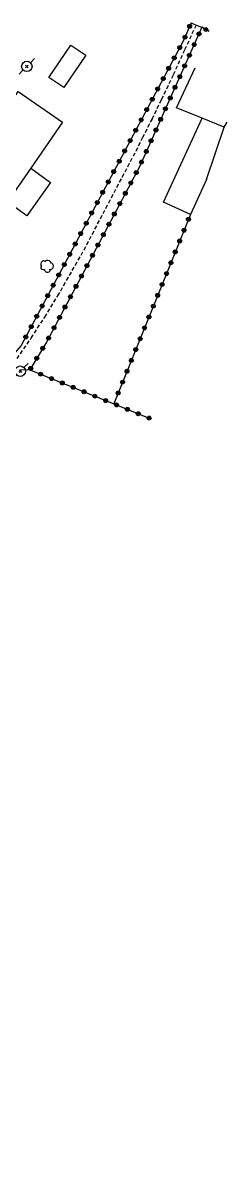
# Model space of a CAD drawing. Header units: millimetres. Extents: x 138000 to 139000, y 124000 to 125000.
# Drawn here: x 138762.7 to 138788.9, y 124196.9 to 124343.5 of the extents above; entities that cross this region are included whole.
import ezdxf

# ---------------------------------------------------------------- set-up
doc = ezdxf.new("R2010")
doc.units = ezdxf.units.MM
doc.linetypes.add('DASHED', pattern=[0.75, 0.5, -0.25])
doc.layers.get('0').update_dxf_attribs({"linetype": 'CONTINUOUS'})
for name, color, linetype in [('W0014', 7, 'CONTINUOUS'), ('W0070', 7, 'DASHED'), ('W0101', 7, 'CONTINUOUS'), ('W0104', 1, 'CONTINUOUS'), ('W0300', 7, 'CONTINUOUS'), ('W0323', 7, 'CONTINUOUS'), ('W0473', 7, 'CONTINUOUS'), ('W1102', 7, 'CONTINUOUS')]:
    doc.layers.add(name, color=color, linetype=linetype)

# ---------------------------------------------------------------- blocks, each defined once
blk = doc.blocks.new('T473')
for p, q in [((-0.166667, 0.166667), (0.166667, -0.166667)), ((-0.166667, -0.166667), (0.166667, 0.166667)), ((0.500001, 0.500001), (1.000002, 1.000002)), ((-1.000002, -1.000002), (-0.500001, -0.500001))]:
    blk.add_line(p, q)
blk.add_ellipse((0, 0), major_axis=(0.471405, 0.471405), ratio=1, start_param=5.4977871438, end_param=11.780972451)
blk = doc.blocks.new('T300')
for p, q in [((-0.8, 0.51), (-0.86, 0.34)), ((-0.86, 0.34), (-0.86, 0.17)), ((-0.86, 0.17), (-0.74, 0.06)), ((-0.69, 0.63), (-0.8, 0.51)), ((-0.8, -0.06), (-0.74, 0.06)), ((-0.74, 0.06), (-0.69, 0.11)), ((-0.57, 0.69), (-0.69, 0.63)), ((-0.46, 0.69), (-0.57, 0.69)), ((-0.29, 0.63), (-0.46, 0.69)), ((-0.29, 0.63), (-0.17, 0.74)), ((-0.23, 0.57), (-0.29, 0.63)), ((-0.17, 0.74), (-0.06, 0.8)), ((-0.06, 0.8), (0.06, 0.8)), ((0.06, 0.8), (0.23, 0.74)), ((0.23, 0.74), (0.34, 0.63)), ((0.34, 0.63), (0.4, 0.51)), ((0.46, 0.46), (0.34, 0.46)), ((0.4, 0.51), (0.4, 0.46)), ((0.57, 0.4), (0.46, 0.46)), ((0.57, 0.4), (0.69, 0.29)), ((0.69, 0.29), (0.74, 0.17)), ((0.74, 0.06), (0.69, -0.17)), ((0.74, 0.17), (0.74, 0.06)), ((-0.8, -0.17), (-0.8, -0.06)), ((-0.8, -0.23), (-0.8, -0.17)), ((-0.74, -0.34), (-0.8, -0.23)), ((-0.69, -0.4), (-0.74, -0.34)), ((-0.51, -0.46), (-0.69, -0.4)), ((-0.4, -0.46), (-0.51, -0.46)), ((-0.4, -0.46), (-0.34, -0.46)), ((-0.34, -0.46), (-0.34, -0.4)), ((-0.34, -0.51), (-0.34, -0.46)), ((-0.29, -0.63), (-0.34, -0.51)), ((-0.17, -0.74), (-0.29, -0.63)), ((-0.06, -0.8), (-0.17, -0.74)), ((0.06, -0.8), (-0.06, -0.8)), ((0.17, -0.74), (0.06, -0.8)), ((0.23, -0.69), (0.17, -0.74)), ((0.29, -0.46), (0.23, -0.46)), ((0.29, -0.63), (0.23, -0.69)), ((0.46, -0.4), (0.29, -0.46)), ((0.34, -0.51), (0.29, -0.63)), ((0.34, -0.51), (0.34, -0.46)), ((0.57, -0.34), (0.46, -0.4)), ((0.63, -0.29), (0.57, -0.34)), ((0.69, -0.17), (0.63, -0.29))]:
    blk.add_line(p, q)
blk = doc.blocks.new('t323o')
at = {"color": 0, "linetype": 'Continuous'}
for radius in [0.25, 0.15]:
    blk.add_circle((0, 0), radius, dxfattribs=at)

msp = doc.modelspace()

# ---------------------------------------------------------------- linework, layer by layer
at = {"layer": 'W0014'}
msp.add_lwpolyline([(138784.3, 124343.48), (138784.93, 124343.19), (138785.68, 124342.91)], dxfattribs=at)
at = {"layer": 'W0070'}
for points in [[(138784.93, 124343.19), (138783.45, 124339.99), (138781.98, 124336.79), (138780.46, 124333.6), (138779.28, 124331.2), (138778.08, 124328.81), (138776.88, 124326.42)], [(138761.97, 124300.47), (138763.78, 124303.1), (138765.51, 124305.79), (138767.19, 124308.51), (138770.56, 124314.4), (138773.72, 124320.41), (138776.88, 124326.42)]]:
    msp.add_lwpolyline(points, dxfattribs=at)
at = {"layer": 'W0101'}
for points in [[(138782.44, 124332.58), (138784.8, 124337.73), (138784.8, 124337.73)], [(138788.53, 124330.12), (138785.72, 124331.26), (138782.44, 124332.58)]]:
    msp.add_lwpolyline(points, dxfattribs=at)
at = {"layer": 'W0104'}
for points in [[(138766.05, 124336.48), (138768.86, 124340.63), (138770.78, 124339.32), (138767.98, 124335.18)], [(138762.1, 124334.68), (138767.79, 124330.74), (138763.72, 124324.86), (138760.73, 124320.55), (138756.65, 124314.65), (138750.95, 124318.59), (138755.12, 124324.6), (138758.05, 124328.84)]]:
    msp.add_lwpolyline(points, close=True, dxfattribs=at)
for points in [[(138786.26, 124323.4), (138786.26, 124323.4), (138784.21, 124318.94), (138780.77, 124320.52), (138785.72, 124331.26)], [(138786.26, 124323.4), (138788.53, 124330.12)], [(138763.72, 124324.86), (138766.27, 124323.03), (138763.22, 124318.77), (138760.73, 124320.55)]]:
    msp.add_lwpolyline(points, dxfattribs=at)
at = {"layer": 'W0323'}
for points in [[(138784.3, 124343.48), (138784.3, 124343.48), (138783.32, 124341.21), (138774.37, 124324.45), (138762.51, 124302.17), (138758.06, 124297.1), (138750.87, 124288.23), (138736.18, 124269.81), (138720.45, 124248.12), (138703.81, 124225.63), (138692.76, 124211.44), (138682.96, 124200.23), (138680.05, 124196.91)], [(138786.63, 124342.38), (138785.68, 124342.91), (138777.7, 124325.12), (138765.74, 124302.59), (138763.6, 124299.04), (138763.41, 124299.03), (138762.33, 124298.98)], [(138784.21, 124318.94), (138774.38, 124294.68)], [(138763.6, 124299.04), (138774.38, 124294.68), (138779.11, 124292.76), (138779.11, 124292.76)]]:
    msp.add_lwpolyline(points, dxfattribs=at)
at = {"layer": 'W1102'}
msp.add_lwpolyline([(138788.53, 124330.12), (138788.92, 124330.74)], dxfattribs=at)

# ---------------------------------------------------------------- block references
at = {"layer": 'W0300'}
msp.add_blockref('T300', (138765.86, 124312.29), dxfattribs=at)
at = {"layer": 'W0323'}
for p, rotation in [((138784.11, 124343.03), 246.4431945321037), ((138783.51, 124341.65), 246.4431945321037), ((138785.3, 124342.06), 245.8251584915167), ((138786.18, 124342.63), 150.9911976331722), ((138782.84, 124340.31), 241.9136781312186), ((138784.69, 124340.7), 245.8251584915167), ((138782.13, 124338.99), 241.9136781312186), ((138784.08, 124339.33), 245.8251584915167), ((138781.42, 124337.66), 241.9136781312186), ((138783.46, 124337.96), 245.8251584915167), ((138780.72, 124336.34), 241.9136781312186), ((138782.85, 124336.59), 245.8251584915167), ((138780.01, 124335.02), 241.9136781312186), ((138782.23, 124335.22), 245.8251584915167), ((138779.31, 124333.69), 241.9136781312186), ((138781, 124332.48), 245.8251584915167), ((138781.62, 124333.85), 245.8251584915167), ((138777.89, 124331.05), 241.9136781312186), ((138778.6, 124332.37), 241.9136781312186), ((138780.39, 124331.12), 245.8251584915167), ((138777.19, 124329.72), 241.9136781312186), ((138779.78, 124329.75), 245.8251584915167), ((138776.48, 124328.4), 241.9136781312186), ((138779.16, 124328.38), 245.8251584915167), ((138775.77, 124327.08), 241.9136781312186), ((138778.55, 124327.01), 245.8251584915167), ((138775.07, 124325.75), 241.9136781312186), ((138777.93, 124325.64), 245.8251584915167), ((138774.36, 124324.43), 241.9556875271516), ((138777.26, 124324.3), 242.0391887514384), ((138773.66, 124323.11), 241.9556875271516), ((138776.56, 124322.98), 242.0391887514384), ((138772.95, 124321.78), 241.9556875271516), ((138775.86, 124321.65), 242.0391887514384), ((138772.25, 124320.46), 241.9556875271516), ((138775.15, 124320.33), 242.0391887514384), ((138770.84, 124317.81), 241.9556875271516), ((138771.54, 124319.14), 241.9556875271516), ((138774.45, 124319), 242.0391887514384), ((138783.95, 124318.31), 247.9449829029032), ((138770.13, 124316.49), 241.9556875271516), ((138773.04, 124316.35), 242.0391887514384), ((138773.75, 124317.68), 242.0391887514384), ((138783.39, 124316.92), 247.9449829029032), ((138769.43, 124315.16), 241.9556875271516), ((138772.34, 124315.03), 242.0391887514384), ((138782.83, 124315.53), 247.9449829029032), ((138768.72, 124313.84), 241.9556875271516), ((138771.64, 124313.7), 242.0391887514384), ((138782.26, 124314.14), 247.9449829029032), ((138768.02, 124312.52), 241.9556875271516), ((138770.93, 124312.38), 242.0391887514384), ((138781.7, 124312.75), 247.9449829029032), ((138767.31, 124311.19), 241.9556875271516), ((138770.23, 124311.05), 242.0391887514384), ((138781.14, 124311.36), 247.9449829029032), ((138766.6, 124309.87), 241.9556875271516), ((138769.53, 124309.73), 242.0391887514384), ((138780.57, 124309.97), 247.9449829029032), ((138765.9, 124308.54), 241.9556875271516), ((138768.82, 124308.4), 242.0391887514384), ((138780.01, 124308.58), 247.9449829029032), ((138765.19, 124307.22), 241.9556875271516), ((138768.12, 124307.08), 242.0391887514384), ((138779.45, 124307.19), 247.9449829029032), ((138763.78, 124304.57), 241.9556875271516), ((138764.49, 124305.9), 241.9556875271516), ((138767.42, 124305.75), 242.0391887514384), ((138778.88, 124305.8), 247.9449829029032), ((138763.08, 124303.25), 241.9556875271516), ((138766.71, 124304.43), 242.0391887514384), ((138778.32, 124304.41), 247.9449829029032), ((138765.26, 124301.8), 238.9389752512625), ((138766.01, 124303.1), 242.0391887514384), ((138777.76, 124303.02), 247.9449829029032), ((138764.49, 124300.52), 238.9389752512625), ((138776.63, 124300.24), 247.9449829029032), ((138777.19, 124301.63), 247.9449829029032), ((138763.72, 124299.23), 238.9389752512625), ((138776.07, 124298.85), 247.9449829029032), ((138764.99, 124298.48), 337.9560498053791), ((138766.38, 124297.92), 337.9560498053791), ((138767.77, 124297.35), 337.9560498053791), ((138775.5, 124297.46), 247.9449829029032), ((138769.16, 124296.79), 337.9560498053791), ((138770.55, 124296.23), 337.9560498053791), ((138774.94, 124296.07), 247.9449829029032), ((138771.94, 124295.66), 337.9560498053791), ((138773.33, 124295.1), 337.9560498053791), ((138774.72, 124294.54), 337.9503868327612), ((138776.12, 124293.98), 337.9503868327612), ((138777.51, 124293.41), 337.9503868327612), ((138778.9, 124292.85), 337.9503868327612)]:
    msp.add_blockref('t323o', p, dxfattribs=dict(at, rotation=rotation))
at = {"layer": 'W0473'}
for p in [(138763.22, 124337.9), (138762.38, 124298.86)]:
    msp.add_blockref('T473', p, dxfattribs=at)

doc.saveas('drawing.dxf')
